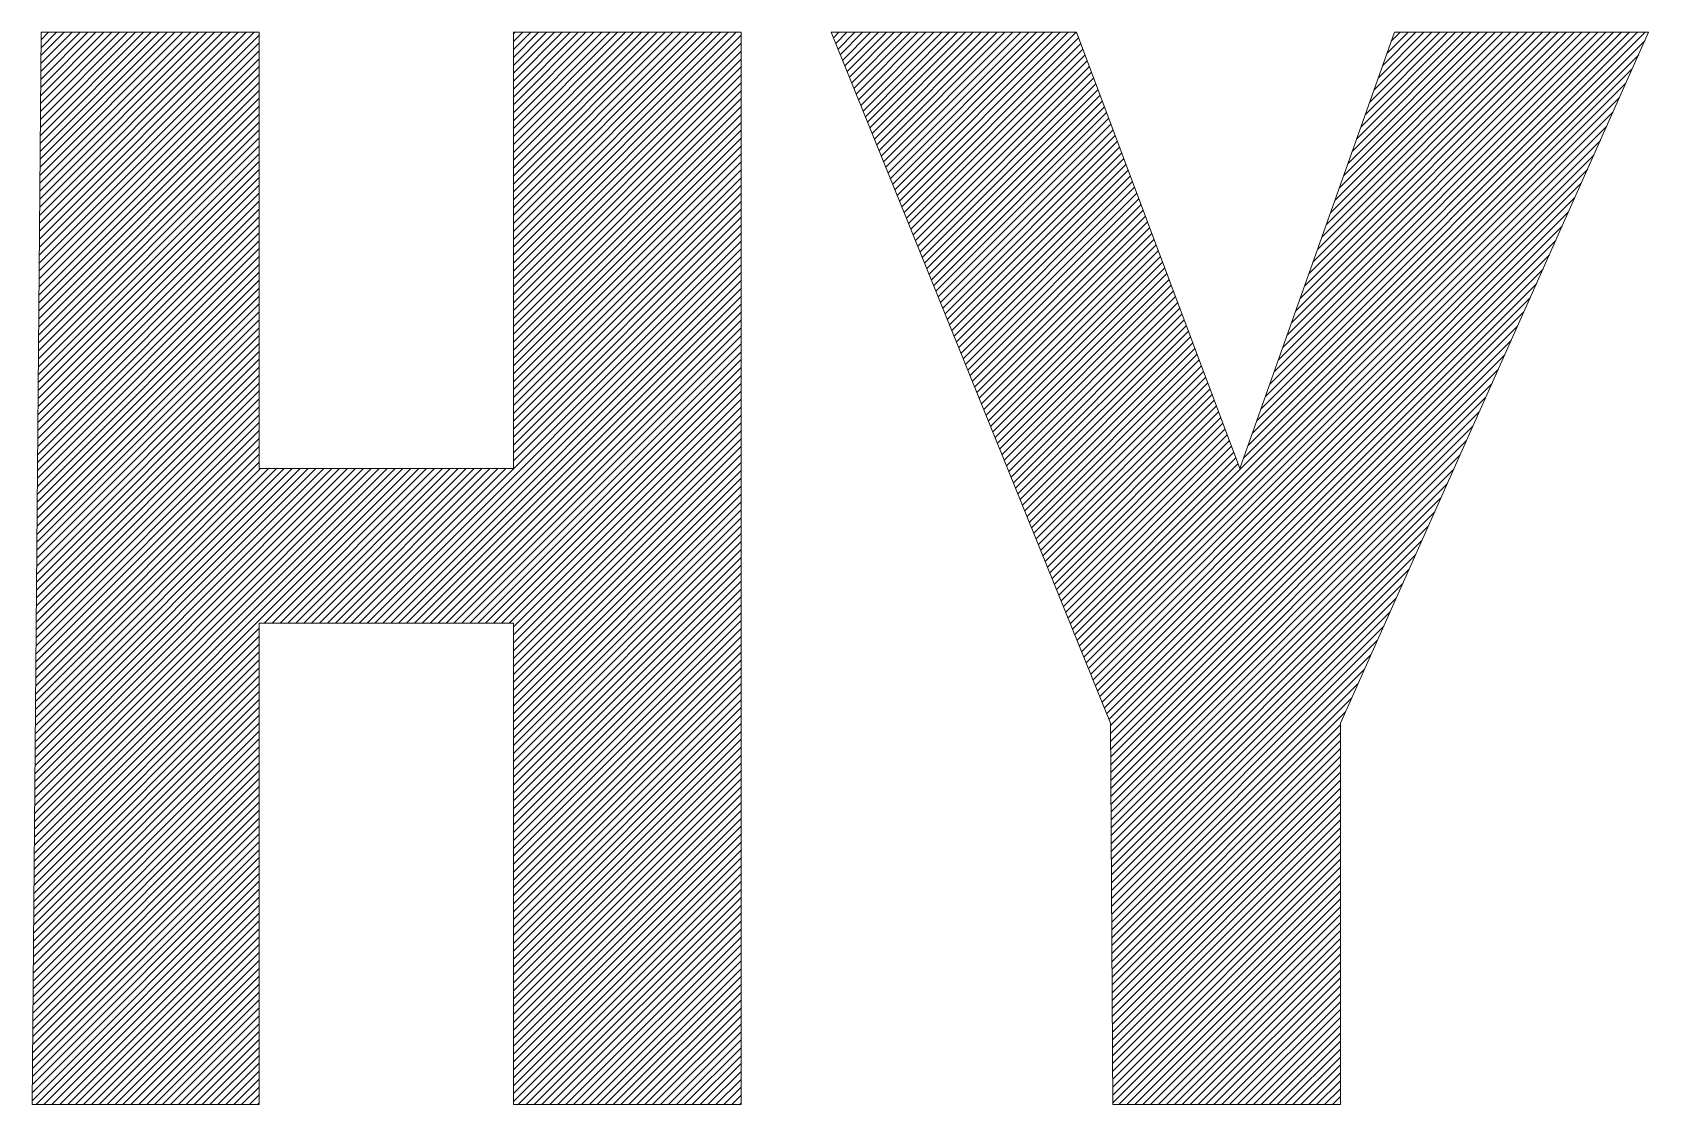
# Model space of a CAD drawing. Header units: millimetres. Extents: x 1063 to 1621, y 404 to 836.
# Drawn here: x 1486.385 to 1490, y 427.404 to 429.8 of the extents above; entities that cross this region are included whole.
import ezdxf

# ---------------------------------------------------------------- set-up
doc = ezdxf.new("R2010")
doc.units = ezdxf.units.MM

msp = doc.modelspace()

# ---------------------------------------------------------------- linework, layer by layer
at = {"color": 5, "lineweight": 0}
for p, q in [((1486.4049, 429.8005), (1486.385, 427.4039)), ((1486.8924, 429.8005), (1486.4049, 429.8005)), ((1486.4049, 429.8005), (1486.4049, 429.8005)), ((1486.8924, 428.8253), (1486.8924, 429.8005)), ((1487.9701, 429.8005), (1487.461, 429.8005)), ((1487.461, 429.8005), (1487.461, 428.8253)), ((1487.9701, 427.4039), (1487.9701, 429.8005)), ((1488.1717, 429.8005), (1488.7965, 428.2567)), ((1488.7205, 429.8005), (1488.1717, 429.8005)), ((1488.1717, 429.8005), (1488.1717, 429.8005)), ((1489.0857, 428.8253), (1488.7205, 429.8005)), ((1489.4312, 429.8005), (1489.0857, 428.8253)), ((1489.3105, 428.2567), (1489.9997, 429.8005)), ((1489.9997, 429.8005), (1489.4312, 429.8005)), ((1487.461, 428.8253), (1486.8924, 428.8253)), ((1486.8924, 427.4039), (1486.8924, 428.4799)), ((1486.8924, 428.4799), (1487.461, 428.4799)), ((1487.461, 428.4799), (1487.461, 427.4039)), ((1488.7965, 428.2567), (1488.8015, 427.4039)), ((1489.3105, 427.4039), (1489.3105, 428.2567)), ((1486.385, 427.4039), (1486.8924, 427.4039)), ((1487.461, 427.4039), (1487.9701, 427.4039)), ((1488.8015, 427.4039), (1489.3105, 427.4039))]:
    msp.add_line(p, q, dxfattribs=at)
at = {"color": 5}
for p, q in [((1486.4007, 429.3028), (1486.8924, 429.7945)), ((1486.4009, 429.3206), (1486.8808, 429.8005)), ((1486.401, 429.3384), (1486.8631, 429.8005)), ((1486.4012, 429.3562), (1486.8454, 429.8005)), ((1486.4013, 429.3741), (1486.8277, 429.8005)), ((1486.4015, 429.3919), (1486.8101, 429.8005)), ((1486.4016, 429.4097), (1486.7924, 429.8005)), ((1486.4018, 429.4275), (1486.7747, 429.8005)), ((1486.4019, 429.4454), (1486.757, 429.8005)), ((1486.4021, 429.4632), (1486.7393, 429.8005)), ((1486.4022, 429.481), (1486.7217, 429.8005)), ((1486.4024, 429.4988), (1486.704, 429.8005)), ((1486.4025, 429.5167), (1486.6863, 429.8005)), ((1486.4027, 429.5345), (1486.6686, 429.8005)), ((1486.4028, 429.5523), (1486.651, 429.8005)), ((1486.403, 429.5701), (1486.6333, 429.8005)), ((1486.4031, 429.588), (1486.6156, 429.8005)), ((1486.4033, 429.6058), (1486.5979, 429.8005)), ((1486.4034, 429.6236), (1486.5802, 429.8005)), ((1486.4036, 429.6414), (1486.5626, 429.8005)), ((1486.4037, 429.6593), (1486.5449, 429.8005)), ((1486.4038, 429.6771), (1486.5272, 429.8005)), ((1486.404, 429.6949), (1486.5095, 429.8005)), ((1486.4041, 429.7127), (1486.4919, 429.8005)), ((1486.4043, 429.7306), (1486.4742, 429.8005)), ((1486.4044, 429.7484), (1486.4565, 429.8005)), ((1486.4046, 429.7662), (1486.4388, 429.8005)), ((1486.4047, 429.784), (1486.4211, 429.8005)), ((1487.461, 429.7974), (1487.4641, 429.8005)), ((1487.461, 429.7797), (1487.4818, 429.8005)), ((1487.461, 429.762), (1487.4995, 429.8005)), ((1487.461, 429.7443), (1487.5172, 429.8005)), ((1487.461, 429.7266), (1487.5348, 429.8005)), ((1487.461, 429.709), (1487.5525, 429.8005)), ((1487.461, 429.6913), (1487.5702, 429.8005)), ((1487.461, 429.6736), (1487.5879, 429.8005)), ((1487.461, 429.6559), (1487.6055, 429.8005)), ((1487.461, 429.6383), (1487.6232, 429.8005)), ((1487.461, 429.6206), (1487.6409, 429.8005)), ((1487.461, 429.6029), (1487.6586, 429.8005)), ((1487.461, 429.5852), (1487.6763, 429.8005)), ((1487.461, 429.5675), (1487.6939, 429.8005)), ((1487.461, 429.5499), (1487.7116, 429.8005)), ((1487.461, 429.5322), (1487.7293, 429.8005)), ((1487.461, 429.5145), (1487.747, 429.8005)), ((1487.461, 429.4968), (1487.7646, 429.8005)), ((1487.461, 429.4792), (1487.7823, 429.8005)), ((1487.461, 429.4615), (1487.8, 429.8005)), ((1487.461, 429.4438), (1487.8177, 429.8005)), ((1487.461, 429.4261), (1487.8354, 429.8005)), ((1487.461, 429.4084), (1487.853, 429.8005)), ((1487.461, 429.3908), (1487.8707, 429.8005)), ((1487.461, 429.3731), (1487.8884, 429.8005)), ((1487.461, 429.3554), (1487.9061, 429.8005)), ((1487.461, 429.3377), (1487.9237, 429.8005)), ((1487.461, 429.3201), (1487.9414, 429.8005)), ((1487.461, 429.3024), (1487.9591, 429.8005)), ((1487.461, 429.2847), (1487.9701, 429.7938)), ((1488.1767, 429.7882), (1488.1889, 429.8005)), ((1488.1818, 429.7756), (1488.2066, 429.8005)), ((1488.1869, 429.7631), (1488.2243, 429.8005)), ((1488.192, 429.7505), (1488.2419, 429.8005)), ((1488.1971, 429.7379), (1488.2596, 429.8005)), ((1488.2021, 429.7253), (1488.2773, 429.8005)), ((1488.2072, 429.7127), (1488.295, 429.8005)), ((1488.2123, 429.7001), (1488.3127, 429.8005)), ((1488.2174, 429.6876), (1488.3303, 429.8005)), ((1488.2225, 429.675), (1488.348, 429.8005)), ((1488.2276, 429.6624), (1488.3657, 429.8005)), ((1488.2327, 429.6498), (1488.3834, 429.8005)), ((1488.2378, 429.6372), (1488.401, 429.8005)), ((1488.2429, 429.6246), (1488.4187, 429.8005)), ((1488.248, 429.612), (1488.4364, 429.8005)), ((1488.2531, 429.5995), (1488.4541, 429.8005)), ((1488.2582, 429.5869), (1488.4718, 429.8005)), ((1488.2633, 429.5743), (1488.4894, 429.8005)), ((1488.2684, 429.5617), (1488.5071, 429.8005)), ((1488.2734, 429.5491), (1488.5248, 429.8005)), ((1488.2785, 429.5365), (1488.5425, 429.8005)), ((1488.2836, 429.524), (1488.5601, 429.8005)), ((1488.2887, 429.5114), (1488.5778, 429.8005)), ((1488.2938, 429.4988), (1488.5955, 429.8005)), ((1488.2989, 429.4862), (1488.6132, 429.8005)), ((1488.304, 429.4736), (1488.6309, 429.8005)), ((1488.3091, 429.461), (1488.6485, 429.8005)), ((1488.3142, 429.4484), (1488.6662, 429.8005)), ((1488.3193, 429.4359), (1488.6839, 429.8005)), ((1488.3244, 429.4233), (1488.7016, 429.8005)), ((1488.3295, 429.4107), (1488.7192, 429.8005)), ((1489.1235, 428.9319), (1489.992, 429.8005)), ((1489.1332, 428.9593), (1489.9744, 429.8005)), ((1489.1429, 428.9867), (1489.9567, 429.8005)), ((1489.1526, 429.0141), (1489.939, 429.8005)), ((1489.1623, 429.0414), (1489.9213, 429.8005)), ((1489.172, 429.0688), (1489.9036, 429.8005)), ((1489.1817, 429.0962), (1489.886, 429.8005)), ((1489.1914, 429.1236), (1489.8683, 429.8005)), ((1489.2011, 429.1509), (1489.8506, 429.8005)), ((1489.2108, 429.1783), (1489.8329, 429.8005)), ((1489.2205, 429.2057), (1489.8153, 429.8005)), ((1489.2302, 429.2331), (1489.7976, 429.8005)), ((1489.2399, 429.2604), (1489.7799, 429.8005)), ((1489.2496, 429.2878), (1489.7622, 429.8005)), ((1489.2593, 429.3152), (1489.7445, 429.8005)), ((1489.269, 429.3426), (1489.7269, 429.8005)), ((1489.2787, 429.3699), (1489.7092, 429.8005)), ((1489.2884, 429.3973), (1489.6915, 429.8005)), ((1489.2981, 429.4247), (1489.6738, 429.8005)), ((1489.3078, 429.4521), (1489.6562, 429.8005)), ((1489.3175, 429.4794), (1489.6385, 429.8005)), ((1489.3272, 429.5068), (1489.6208, 429.8005)), ((1489.3368, 429.5342), (1489.6031, 429.8005)), ((1489.3465, 429.5616), (1489.5854, 429.8005)), ((1489.3562, 429.5889), (1489.5678, 429.8005)), ((1489.3659, 429.6163), (1489.5501, 429.8005)), ((1489.3756, 429.6437), (1489.5324, 429.8005)), ((1489.3853, 429.6711), (1489.5147, 429.8005)), ((1489.395, 429.6984), (1489.4971, 429.8005)), ((1489.4047, 429.7258), (1489.4794, 429.8005)), ((1489.4144, 429.7532), (1489.4617, 429.8005)), ((1489.4241, 429.7806), (1489.444, 429.8005)), ((1486.4005, 429.2671), (1486.8924, 429.7591)), ((1486.4006, 429.2849), (1486.8924, 429.7768)), ((1487.461, 429.267), (1487.9701, 429.7761)), ((1487.461, 429.2493), (1487.9701, 429.7584)), ((1488.3346, 429.3981), (1488.7249, 429.7885)), ((1488.3397, 429.3855), (1488.7298, 429.7756)), ((1488.3448, 429.3729), (1488.7346, 429.7628)), ((1489.1138, 428.9046), (1489.9917, 429.7825)), ((1486.4002, 429.2315), (1486.8924, 429.7238)), ((1486.4003, 429.2493), (1486.8924, 429.7414)), ((1487.461, 429.2317), (1487.9701, 429.7407)), ((1487.461, 429.214), (1487.9701, 429.7231)), ((1488.3498, 429.3604), (1488.7394, 429.7499)), ((1488.3549, 429.3478), (1488.7442, 429.737)), ((1488.36, 429.3352), (1488.749, 429.7242)), ((1489.0944, 428.8498), (1489.9632, 429.7186)), ((1489.1041, 428.8772), (1489.9774, 429.7505)), ((1486.3999, 429.1958), (1486.8924, 429.6884)), ((1486.4, 429.2136), (1486.8924, 429.7061)), ((1487.461, 429.1963), (1487.9701, 429.7054)), ((1487.461, 429.1786), (1487.9701, 429.6877)), ((1488.3651, 429.3226), (1488.7539, 429.7113)), ((1488.3702, 429.31), (1488.7587, 429.6985)), ((1488.3753, 429.2974), (1488.7635, 429.6856)), ((1488.7165, 428.4543), (1489.9489, 429.6866)), ((1486.3996, 429.1602), (1486.8924, 429.653)), ((1486.3997, 429.178), (1486.8924, 429.6707)), ((1487.461, 429.161), (1487.9701, 429.67)), ((1487.461, 429.1433), (1487.9701, 429.6523)), ((1488.3804, 429.2848), (1488.7683, 429.6727)), ((1488.3855, 429.2723), (1488.7731, 429.6599)), ((1488.3906, 429.2597), (1488.7779, 429.647)), ((1488.7216, 428.4417), (1489.9347, 429.6547)), ((1486.3993, 429.1245), (1486.8924, 429.6177)), ((1486.3994, 429.1423), (1486.8924, 429.6354)), ((1487.461, 429.1256), (1487.9701, 429.6347)), ((1487.461, 429.1079), (1487.9701, 429.617)), ((1488.3957, 429.2471), (1488.7828, 429.6342)), ((1488.4008, 429.2345), (1488.7876, 429.6213)), ((1488.4059, 429.2219), (1488.7924, 429.6084)), ((1488.7267, 428.4291), (1489.9204, 429.6228)), ((1486.399, 429.0889), (1486.8924, 429.5823)), ((1486.3991, 429.1067), (1486.8924, 429.6)), ((1487.461, 429.0902), (1487.9701, 429.5993)), ((1487.461, 429.0726), (1487.9701, 429.5816)), ((1488.411, 429.2093), (1488.7972, 429.5956)), ((1488.4161, 429.1968), (1488.802, 429.5827)), ((1488.7318, 428.4165), (1489.9062, 429.5908)), ((1486.3987, 429.0532), (1486.8924, 429.547)), ((1486.3988, 429.071), (1486.8924, 429.5647)), ((1487.461, 429.0549), (1487.9701, 429.564)), ((1487.461, 429.0372), (1487.9701, 429.5463)), ((1488.4211, 429.1842), (1488.8068, 429.5699)), ((1488.4262, 429.1716), (1488.8117, 429.557)), ((1488.4313, 429.159), (1488.8165, 429.5441)), ((1488.7369, 428.4039), (1489.8919, 429.5589)), ((1486.3984, 429.0176), (1486.8924, 429.5116)), ((1486.3985, 429.0354), (1486.8924, 429.5293)), ((1487.461, 429.0195), (1487.9701, 429.5286)), ((1487.461, 429.0019), (1487.9701, 429.5109)), ((1488.4364, 429.1464), (1488.8213, 429.5313)), ((1488.4415, 429.1338), (1488.8261, 429.5184)), ((1488.4466, 429.1212), (1488.8309, 429.5056)), ((1488.742, 428.3913), (1489.8776, 429.527)), ((1486.3981, 428.9819), (1486.8924, 429.4763)), ((1486.3982, 428.9997), (1486.8924, 429.4939)), ((1487.461, 428.9842), (1487.9701, 429.4932)), ((1487.461, 428.9665), (1487.9701, 429.4756)), ((1488.4517, 429.1087), (1488.8357, 429.4927)), ((1488.4568, 429.0961), (1488.8406, 429.4798)), ((1488.4619, 429.0835), (1488.8454, 429.467)), ((1488.7471, 428.3788), (1489.8634, 429.495)), ((1486.3978, 428.9463), (1486.8924, 429.4409)), ((1486.3979, 428.9641), (1486.8924, 429.4586)), ((1487.461, 428.9488), (1487.9701, 429.4579)), ((1487.461, 428.9311), (1487.9701, 429.4402)), ((1488.467, 429.0709), (1488.8502, 429.4541)), ((1488.4721, 429.0583), (1488.855, 429.4413)), ((1488.4772, 429.0457), (1488.8598, 429.4284)), ((1488.7522, 428.3662), (1489.8491, 429.4631)), ((1488.7573, 428.3536), (1489.8349, 429.4312)), ((1486.3975, 428.9106), (1486.8924, 429.4056)), ((1486.3977, 428.9284), (1486.8924, 429.4232)), ((1487.461, 428.9135), (1487.9701, 429.4225)), ((1487.461, 428.8958), (1487.9701, 429.4049)), ((1488.4823, 429.0332), (1488.8646, 429.4155)), ((1488.4874, 429.0206), (1488.8695, 429.4027)), ((1488.7624, 428.341), (1489.8206, 429.3992)), ((1486.3972, 428.875), (1486.8924, 429.3702)), ((1486.3974, 428.8928), (1486.8924, 429.3879)), ((1487.461, 428.8781), (1487.9701, 429.3872)), ((1487.461, 428.8604), (1487.9701, 429.3695)), ((1488.4925, 429.008), (1488.8743, 429.3898)), ((1488.4975, 428.9954), (1488.8791, 429.377)), ((1488.5026, 428.9828), (1488.8839, 429.3641)), ((1488.7675, 428.3284), (1489.8063, 429.3673)), ((1486.3969, 428.8393), (1486.8924, 429.3348)), ((1486.3971, 428.8571), (1486.8924, 429.3525)), ((1487.1158, 428.4799), (1487.9701, 429.3341)), ((1487.461, 428.8428), (1487.9701, 429.3518)), ((1488.5077, 428.9702), (1488.8887, 429.3512)), ((1488.5128, 428.9576), (1488.8936, 429.3384)), ((1488.5179, 428.9451), (1488.8984, 429.3255)), ((1488.7726, 428.3158), (1489.7921, 429.3353)), ((1486.3966, 428.8037), (1486.8924, 429.2995)), ((1486.3968, 428.8215), (1486.8924, 429.3172)), ((1487.1335, 428.4799), (1487.9701, 429.3165)), ((1487.1512, 428.4799), (1487.9701, 429.2988)), ((1488.523, 428.9325), (1488.9032, 429.3127)), ((1488.5281, 428.9199), (1488.908, 429.2998)), ((1488.5332, 428.9073), (1488.9128, 429.2869)), ((1488.7777, 428.3033), (1489.7778, 429.3034)), ((1486.3963, 428.768), (1486.8924, 429.2641)), ((1486.3965, 428.7858), (1486.8924, 429.2818)), ((1487.1688, 428.4799), (1487.9701, 429.2811)), ((1487.1865, 428.4799), (1487.9701, 429.2634)), ((1488.5383, 428.8947), (1488.9176, 429.2741)), ((1488.5434, 428.8821), (1488.9225, 429.2612)), ((1488.5485, 428.8696), (1488.9273, 429.2484)), ((1488.7828, 428.2907), (1489.7636, 429.2715)), ((1486.3959, 428.7145), (1486.8924, 429.2111)), ((1486.396, 428.7324), (1486.8924, 429.2288)), ((1486.3962, 428.7502), (1486.8924, 429.2465)), ((1487.2042, 428.4799), (1487.9701, 429.2458)), ((1487.2219, 428.4799), (1487.9701, 429.2281)), ((1488.5536, 428.857), (1488.9321, 429.2355)), ((1488.5587, 428.8444), (1488.9369, 429.2226)), ((1488.7879, 428.2781), (1489.7493, 429.2395)), ((1486.3956, 428.6789), (1486.8924, 429.1757)), ((1486.3957, 428.6967), (1486.8924, 429.1934)), ((1487.2395, 428.4799), (1487.9701, 429.2104)), ((1487.2572, 428.4799), (1487.9701, 429.1927)), ((1487.2749, 428.4799), (1487.9701, 429.175)), ((1488.5638, 428.8318), (1488.9417, 429.2098)), ((1488.5688, 428.8192), (1488.9465, 429.1969)), ((1488.5739, 428.8066), (1488.9514, 429.184)), ((1488.7929, 428.2655), (1489.7351, 429.2076)), ((1488.7965, 428.2514), (1489.7208, 429.1757)), ((1486.3953, 428.6432), (1486.8924, 429.1404)), ((1486.3954, 428.6611), (1486.8924, 429.1581)), ((1487.2926, 428.4799), (1487.9701, 429.1574)), ((1487.3103, 428.4799), (1487.9701, 429.1397)), ((1488.579, 428.794), (1488.9562, 429.1712)), ((1488.5841, 428.7815), (1488.961, 429.1583)), ((1488.5892, 428.7689), (1488.9658, 429.1455)), ((1488.7966, 428.2338), (1489.7065, 429.1437)), ((1486.395, 428.6076), (1486.8924, 429.105)), ((1486.3951, 428.6254), (1486.8924, 429.1227)), ((1487.3279, 428.4799), (1487.9701, 429.122)), ((1487.3456, 428.4799), (1487.9701, 429.1043)), ((1488.5943, 428.7563), (1488.9706, 429.1326)), ((1488.5994, 428.7437), (1488.9754, 429.1197)), ((1488.6045, 428.7311), (1488.9803, 429.1069)), ((1488.7967, 428.2162), (1489.6923, 429.1118)), ((1486.3947, 428.5719), (1486.8924, 429.0697)), ((1486.3948, 428.5898), (1486.8924, 429.0874)), ((1487.3633, 428.4799), (1487.9701, 429.0867)), ((1487.381, 428.4799), (1487.9701, 429.069)), ((1488.6096, 428.7185), (1488.9851, 429.094)), ((1488.6147, 428.706), (1488.9899, 429.0812)), ((1488.6198, 428.6934), (1488.9947, 429.0683)), ((1488.7968, 428.1987), (1489.678, 429.0799)), ((1486.3944, 428.5363), (1486.8924, 429.0343)), ((1486.3946, 428.5541), (1486.8924, 429.052)), ((1487.3986, 428.4799), (1487.9701, 429.0513)), ((1487.4163, 428.4799), (1487.9701, 429.0336)), ((1488.6249, 428.6808), (1488.9995, 429.0554)), ((1488.63, 428.6682), (1489.0043, 429.0426)), ((1488.7969, 428.1811), (1489.6638, 429.0479)), ((1486.3941, 428.5006), (1486.8924, 428.999)), ((1486.3943, 428.5185), (1486.8924, 429.0167)), ((1487.434, 428.4799), (1487.9701, 429.0159)), ((1487.4517, 428.4799), (1487.9701, 428.9983)), ((1488.6351, 428.6556), (1489.0092, 429.0297)), ((1488.6402, 428.643), (1489.014, 429.0169)), ((1488.6452, 428.6304), (1489.0188, 429.004)), ((1488.797, 428.1635), (1489.6495, 429.016)), ((1486.3938, 428.465), (1486.8924, 428.9636)), ((1486.394, 428.4828), (1486.8924, 428.9813)), ((1487.461, 428.4715), (1487.9701, 428.9806)), ((1487.461, 428.4538), (1487.9701, 428.9629)), ((1488.6503, 428.6179), (1489.0236, 428.9911)), ((1488.6554, 428.6053), (1489.0284, 428.9783)), ((1488.6605, 428.5927), (1489.0332, 428.9654)), ((1488.7971, 428.1459), (1489.6352, 428.9841)), ((1486.3935, 428.4293), (1486.8924, 428.9283)), ((1486.3937, 428.4472), (1486.8924, 428.9459)), ((1487.461, 428.4362), (1487.9701, 428.9452)), ((1487.461, 428.4185), (1487.9701, 428.9276)), ((1488.6656, 428.5801), (1489.0381, 428.9526)), ((1488.6707, 428.5675), (1489.0429, 428.9397)), ((1488.6758, 428.5549), (1489.0477, 428.9268)), ((1488.7972, 428.1284), (1489.621, 428.9521)), ((1486.3932, 428.3937), (1486.8924, 428.8929)), ((1486.3934, 428.4115), (1486.8924, 428.9106)), ((1487.461, 428.4008), (1487.9701, 428.9099)), ((1487.461, 428.3831), (1487.9701, 428.8922)), ((1488.6809, 428.5424), (1489.0525, 428.914)), ((1488.686, 428.5298), (1489.0573, 428.9011)), ((1488.6911, 428.5172), (1489.0622, 428.8883)), ((1488.7973, 428.1108), (1489.6067, 428.9202)), ((1488.7974, 428.0932), (1489.5925, 428.8882)), ((1486.3929, 428.358), (1486.8924, 428.8576)), ((1486.3931, 428.3759), (1486.8924, 428.8752)), ((1487.461, 428.3655), (1487.9701, 428.8745)), ((1487.461, 428.3478), (1487.9701, 428.8568)), ((1488.6962, 428.5046), (1489.067, 428.8754)), ((1488.7013, 428.492), (1489.0718, 428.8625)), ((1488.7064, 428.4794), (1489.0766, 428.8497)), ((1488.7975, 428.0756), (1489.5782, 428.8563)), ((1486.3898, 427.9837), (1487.2314, 428.8253)), ((1486.39, 428.0015), (1487.2137, 428.8253)), ((1486.3901, 428.0194), (1487.1961, 428.8253)), ((1486.3903, 428.0372), (1487.1784, 428.8253)), ((1486.3904, 428.055), (1487.1607, 428.8253)), ((1486.3906, 428.0728), (1487.143, 428.8253)), ((1486.3907, 428.0907), (1487.1254, 428.8253)), ((1486.3909, 428.1085), (1487.1077, 428.8253)), ((1486.391, 428.1263), (1487.09, 428.8253)), ((1486.3912, 428.1441), (1487.0723, 428.8253)), ((1486.3913, 428.162), (1487.0547, 428.8253)), ((1486.3915, 428.1798), (1487.037, 428.8253)), ((1486.3916, 428.1976), (1487.0193, 428.8253)), ((1486.3918, 428.2154), (1487.0016, 428.8253)), ((1486.3919, 428.2333), (1486.9839, 428.8253)), ((1486.392, 428.2511), (1486.9663, 428.8253)), ((1486.3922, 428.2689), (1486.9486, 428.8253)), ((1486.3923, 428.2867), (1486.9309, 428.8253)), ((1486.3925, 428.3046), (1486.9132, 428.8253)), ((1486.3926, 428.3224), (1486.8956, 428.8253)), ((1486.3928, 428.3402), (1486.8924, 428.8399)), ((1486.9037, 428.4799), (1487.2491, 428.8253)), ((1486.9213, 428.4799), (1487.2668, 428.8253)), ((1486.939, 428.4799), (1487.2845, 428.8253)), ((1486.9567, 428.4799), (1487.3021, 428.8253)), ((1486.9744, 428.4799), (1487.3198, 428.8253)), ((1486.9921, 428.4799), (1487.3375, 428.8253)), ((1487.0097, 428.4799), (1487.3552, 428.8253)), ((1487.0274, 428.4799), (1487.3728, 428.8253)), ((1487.0451, 428.4799), (1487.3905, 428.8253)), ((1487.0628, 428.4799), (1487.4082, 428.8253)), ((1487.0804, 428.4799), (1487.4259, 428.8253)), ((1487.0981, 428.4799), (1487.4436, 428.8253)), ((1487.461, 428.3301), (1487.9701, 428.8392)), ((1487.461, 428.3124), (1487.9701, 428.8215)), ((1488.7115, 428.4668), (1489.0814, 428.8368)), ((1488.7976, 428.0581), (1489.564, 428.8244)), ((1487.461, 428.2947), (1487.9701, 428.8038)), ((1487.461, 428.2771), (1487.9701, 428.7861)), ((1488.7978, 428.0405), (1489.5497, 428.7924)), ((1487.461, 428.2594), (1487.9701, 428.7685)), ((1487.461, 428.2417), (1487.9701, 428.7508)), ((1488.7979, 428.0229), (1489.5354, 428.7605)), ((1487.461, 428.224), (1487.9701, 428.7331)), ((1487.461, 428.2064), (1487.9701, 428.7154)), ((1488.798, 428.0053), (1489.5212, 428.7286)), ((1487.461, 428.1887), (1487.9701, 428.6978)), ((1487.461, 428.171), (1487.9701, 428.6801)), ((1488.7981, 427.9878), (1489.5069, 428.6966)), ((1487.461, 428.1533), (1487.9701, 428.6624)), ((1487.461, 428.1357), (1487.9701, 428.6447)), ((1488.7982, 427.9702), (1489.4927, 428.6647)), ((1488.7983, 427.9526), (1489.4784, 428.6328)), ((1487.461, 428.118), (1487.9701, 428.627)), ((1487.461, 428.1003), (1487.9701, 428.6094)), ((1488.7984, 427.935), (1489.4641, 428.6008)), ((1487.461, 428.0826), (1487.9701, 428.5917)), ((1487.461, 428.0649), (1487.9701, 428.574)), ((1488.7985, 427.9175), (1489.4499, 428.5689)), ((1487.461, 428.0473), (1487.9701, 428.5563)), ((1487.461, 428.0296), (1487.9701, 428.5387)), ((1488.7986, 427.8999), (1489.4356, 428.5369)), ((1487.461, 428.0119), (1487.9701, 428.521)), ((1487.461, 427.9942), (1487.9701, 428.5033)), ((1488.7987, 427.8823), (1489.4214, 428.505)), ((1486.3897, 427.9659), (1486.8924, 428.4686)), ((1487.461, 427.9766), (1487.9701, 428.4856)), ((1487.461, 427.9589), (1487.9701, 428.4679)), ((1488.7988, 427.8647), (1489.4071, 428.4731)), ((1486.3892, 427.9124), (1486.8924, 428.4156)), ((1486.3894, 427.9302), (1486.8924, 428.4333)), ((1486.3895, 427.9481), (1486.8924, 428.451)), ((1487.461, 427.9412), (1487.9701, 428.4503)), ((1487.461, 427.9235), (1487.9701, 428.4326)), ((1488.7989, 427.8472), (1489.3929, 428.4411)), ((1486.3889, 427.8768), (1486.8924, 428.3803)), ((1486.3891, 427.8946), (1486.8924, 428.3979)), ((1487.461, 427.9058), (1487.9701, 428.4149)), ((1487.461, 427.8882), (1487.9701, 428.3972)), ((1487.461, 427.8705), (1487.9701, 428.3796)), ((1488.799, 427.8296), (1489.3786, 428.4092)), ((1486.3887, 427.8411), (1486.8924, 428.3449)), ((1486.3888, 427.8589), (1486.8924, 428.3626)), ((1487.461, 427.8528), (1487.9701, 428.3619)), ((1487.461, 427.8351), (1487.9701, 428.3442)), ((1488.7991, 427.812), (1489.3643, 428.3773)), ((1488.7992, 427.7944), (1489.3501, 428.3453)), ((1486.3884, 427.8055), (1486.8924, 428.3095)), ((1486.3885, 427.8233), (1486.8924, 428.3272)), ((1487.461, 427.8175), (1487.9701, 428.3265)), ((1487.461, 427.7998), (1487.9701, 428.3088)), ((1488.7993, 427.7769), (1489.3358, 428.3134)), ((1486.3881, 427.7698), (1486.8924, 428.2742)), ((1486.3882, 427.7876), (1486.8924, 428.2919)), ((1487.461, 427.7821), (1487.9701, 428.2912)), ((1487.461, 427.7644), (1487.9701, 428.2735)), ((1488.7994, 427.7593), (1489.3216, 428.2815)), ((1486.3878, 427.7342), (1486.8924, 428.2388)), ((1486.3879, 427.752), (1486.8924, 428.2565)), ((1487.461, 427.7467), (1487.9701, 428.2558)), ((1487.461, 427.7291), (1487.9701, 428.2381)), ((1488.7995, 427.7417), (1489.3105, 428.2527)), ((1488.7996, 427.7241), (1489.3105, 428.2351)), ((1486.3875, 427.6985), (1486.8924, 428.2035)), ((1486.3876, 427.7163), (1486.8924, 428.2212)), ((1487.461, 427.7114), (1487.9701, 428.2205)), ((1487.461, 427.6937), (1487.9701, 428.2028)), ((1488.7997, 427.7066), (1489.3105, 428.2174)), ((1488.7998, 427.689), (1489.3105, 428.1997)), ((1486.3872, 427.6629), (1486.8924, 428.1681)), ((1486.3873, 427.6807), (1486.8924, 428.1858)), ((1487.461, 427.676), (1487.9701, 428.1851)), ((1487.461, 427.6584), (1487.9701, 428.1674)), ((1488.7999, 427.6714), (1489.3105, 428.182)), ((1488.8, 427.6538), (1489.3105, 428.1644)), ((1486.3869, 427.6272), (1486.8924, 428.1328)), ((1486.387, 427.645), (1486.8924, 428.1504)), ((1487.461, 427.6407), (1487.9701, 428.1497)), ((1487.461, 427.623), (1487.9701, 428.1321)), ((1488.8001, 427.6363), (1489.3105, 428.1467)), ((1488.8002, 427.6187), (1489.3105, 428.129)), ((1486.3866, 427.5915), (1486.8924, 428.0974)), ((1486.3867, 427.6094), (1486.8924, 428.1151)), ((1487.461, 427.6053), (1487.9701, 428.1144)), ((1487.461, 427.5876), (1487.9701, 428.0967)), ((1488.8003, 427.6011), (1489.3105, 428.1113)), ((1488.8004, 427.5835), (1489.3105, 428.0936)), ((1486.3863, 427.5559), (1486.8924, 428.0621)), ((1486.3864, 427.5737), (1486.8924, 428.0797)), ((1487.461, 427.57), (1487.9701, 428.079)), ((1487.461, 427.5523), (1487.9701, 428.0614)), ((1488.8005, 427.566), (1489.3105, 428.076)), ((1488.8006, 427.5484), (1489.3105, 428.0583)), ((1486.386, 427.5202), (1486.8924, 428.0267)), ((1486.3861, 427.5381), (1486.8924, 428.0444)), ((1487.461, 427.5346), (1487.9701, 428.0437)), ((1487.461, 427.5169), (1487.9701, 428.026)), ((1488.8007, 427.5308), (1489.3105, 428.0406)), ((1488.8008, 427.5132), (1489.3105, 428.0229)), ((1486.3857, 427.4846), (1486.8924, 427.9913)), ((1486.3858, 427.5024), (1486.8924, 428.009)), ((1487.461, 427.4993), (1487.9701, 428.0083)), ((1487.461, 427.4816), (1487.9701, 427.9906)), ((1488.8009, 427.4957), (1489.3105, 428.0053)), ((1488.801, 427.4781), (1489.3105, 427.9876)), ((1486.3854, 427.4489), (1486.8924, 427.956)), ((1486.3856, 427.4668), (1486.8924, 427.9737)), ((1487.461, 427.4639), (1487.9701, 427.973)), ((1487.461, 427.4462), (1487.9701, 427.9553)), ((1488.8011, 427.4605), (1489.3105, 427.9699)), ((1488.8012, 427.4429), (1489.3105, 427.9522)), ((1486.3851, 427.4133), (1486.8924, 427.9206)), ((1486.3853, 427.4311), (1486.8924, 427.9383)), ((1487.461, 427.4285), (1487.9701, 427.9376)), ((1487.461, 427.4109), (1487.9701, 427.9199)), ((1488.8013, 427.4253), (1489.3105, 427.9345)), ((1488.8014, 427.4078), (1489.3105, 427.9169)), ((1486.3934, 427.4039), (1486.8924, 427.903)), ((1486.411, 427.4039), (1486.8924, 427.8853)), ((1487.4717, 427.4039), (1487.9701, 427.9023)), ((1487.4894, 427.4039), (1487.9701, 427.8846)), ((1488.8152, 427.4039), (1489.3105, 427.8992)), ((1488.8329, 427.4039), (1489.3105, 427.8815)), ((1486.4287, 427.4039), (1486.8924, 427.8676)), ((1486.4464, 427.4039), (1486.8924, 427.8499)), ((1487.5071, 427.4039), (1487.9701, 427.8669)), ((1487.5247, 427.4039), (1487.9701, 427.8492)), ((1488.8506, 427.4039), (1489.3105, 427.8638)), ((1488.8682, 427.4039), (1489.3105, 427.8462)), ((1486.4641, 427.4039), (1486.8924, 427.8322)), ((1486.4818, 427.4039), (1486.8924, 427.8146)), ((1487.5424, 427.4039), (1487.9701, 427.8315)), ((1487.5601, 427.4039), (1487.9701, 427.8139)), ((1488.8859, 427.4039), (1489.3105, 427.8285)), ((1488.9036, 427.4039), (1489.3105, 427.8108)), ((1486.4994, 427.4039), (1486.8924, 427.7969)), ((1486.5171, 427.4039), (1486.8924, 427.7792)), ((1487.5778, 427.4039), (1487.9701, 427.7962)), ((1487.5955, 427.4039), (1487.9701, 427.7785)), ((1488.9213, 427.4039), (1489.3105, 427.7931)), ((1488.939, 427.4039), (1489.3105, 427.7754)), ((1486.5348, 427.4039), (1486.8924, 427.7615)), ((1486.5525, 427.4039), (1486.8924, 427.7439)), ((1487.6131, 427.4039), (1487.9701, 427.7608)), ((1487.6308, 427.4039), (1487.9701, 427.7432)), ((1488.9566, 427.4039), (1489.3105, 427.7578)), ((1488.9743, 427.4039), (1489.3105, 427.7401)), ((1486.5701, 427.4039), (1486.8924, 427.7262)), ((1486.5878, 427.4039), (1486.8924, 427.7085)), ((1487.6485, 427.4039), (1487.9701, 427.7255)), ((1487.6662, 427.4039), (1487.9701, 427.7078)), ((1488.992, 427.4039), (1489.3105, 427.7224)), ((1489.0097, 427.4039), (1489.3105, 427.7047)), ((1486.6055, 427.4039), (1486.8924, 427.6908)), ((1486.6232, 427.4039), (1486.8924, 427.6731)), ((1487.6838, 427.4039), (1487.9701, 427.6901)), ((1487.7015, 427.4039), (1487.9701, 427.6724)), ((1489.0273, 427.4039), (1489.3105, 427.6871)), ((1489.045, 427.4039), (1489.3105, 427.6694)), ((1486.6409, 427.4039), (1486.8924, 427.6555)), ((1486.6585, 427.4039), (1486.8924, 427.6378)), ((1487.7192, 427.4039), (1487.9701, 427.6548)), ((1487.7369, 427.4039), (1487.9701, 427.6371)), ((1489.0627, 427.4039), (1489.3105, 427.6517)), ((1489.0804, 427.4039), (1489.3105, 427.634)), ((1486.6762, 427.4039), (1486.8924, 427.6201)), ((1486.6939, 427.4039), (1486.8924, 427.6024)), ((1486.7116, 427.4039), (1486.8924, 427.5848)), ((1487.7545, 427.4039), (1487.9701, 427.6194)), ((1487.7722, 427.4039), (1487.9701, 427.6017)), ((1487.7899, 427.4039), (1487.9701, 427.5841)), ((1489.0981, 427.4039), (1489.3105, 427.6163)), ((1489.1157, 427.4039), (1489.3105, 427.5987)), ((1486.7292, 427.4039), (1486.8924, 427.5671)), ((1486.7469, 427.4039), (1486.8924, 427.5494)), ((1487.8076, 427.4039), (1487.9701, 427.5664)), ((1487.8253, 427.4039), (1487.9701, 427.5487)), ((1489.1334, 427.4039), (1489.3105, 427.581)), ((1489.1511, 427.4039), (1489.3105, 427.5633)), ((1486.7646, 427.4039), (1486.8924, 427.5317)), ((1486.7823, 427.4039), (1486.8924, 427.514)), ((1487.8429, 427.4039), (1487.9701, 427.531)), ((1487.8606, 427.4039), (1487.9701, 427.5133)), ((1489.1688, 427.4039), (1489.3105, 427.5456)), ((1489.1864, 427.4039), (1489.3105, 427.528)), ((1486.8, 427.4039), (1486.8924, 427.4964)), ((1486.8176, 427.4039), (1486.8924, 427.4787)), ((1487.8783, 427.4039), (1487.9701, 427.4957)), ((1487.896, 427.4039), (1487.9701, 427.478)), ((1489.2041, 427.4039), (1489.3105, 427.5103)), ((1489.2218, 427.4039), (1489.3105, 427.4926)), ((1486.8353, 427.4039), (1486.8924, 427.461)), ((1486.853, 427.4039), (1486.8924, 427.4433)), ((1487.9136, 427.4039), (1487.9701, 427.4603)), ((1487.9313, 427.4039), (1487.9701, 427.4426)), ((1489.2395, 427.4039), (1489.3105, 427.4749)), ((1489.2572, 427.4039), (1489.3105, 427.4572)), ((1489.2748, 427.4039), (1489.3105, 427.4396)), ((1486.8707, 427.4039), (1486.8924, 427.4257)), ((1486.8883, 427.4039), (1486.8924, 427.408)), ((1487.949, 427.4039), (1487.9701, 427.425)), ((1487.9667, 427.4039), (1487.9701, 427.4073)), ((1489.2925, 427.4039), (1489.3105, 427.4219)), ((1489.3102, 427.4039), (1489.3105, 427.4042))]:
    msp.add_line(p, q, dxfattribs=at)

doc.saveas('drawing.dxf')
